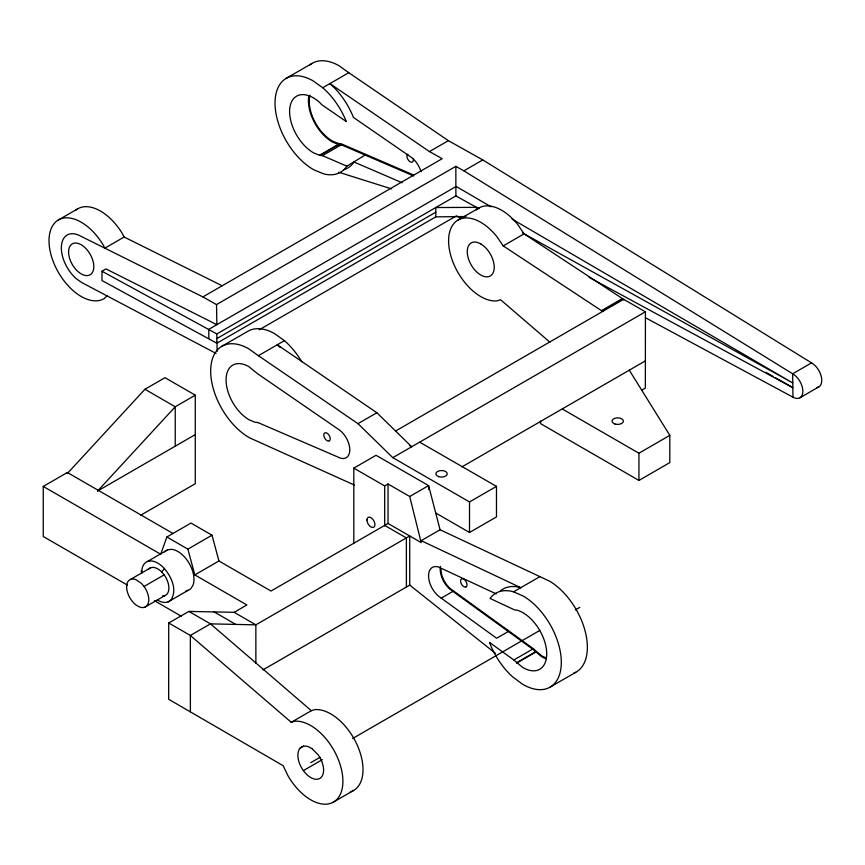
<?xml version="1.0" encoding="UTF-8"?>
<svg xmlns="http://www.w3.org/2000/svg" width="865" height="865" viewBox="0 0 865 865"><rect width="100%" height="100%" fill="white"/><g stroke="black" fill="none" stroke-linecap="round" stroke-linejoin="round"><path stroke-width="1.3" d="M168.718 622.973L168.664 699.266L283.147 765.709L288.002 775.818A45.477 26.253 60 0 0 331.414 803.066A45.477 26.253 60 0 0 337.08 756.594A45.477 26.253 60 0 0 294.662 721.248L291.246 722.297L190.354 635.472L168.718 622.973L188.894 611.414L234.156 612.323L255.856 624.854L255.878 663.347M190.387 711.798L190.354 635.472L210.465 623.86L255.856 624.854L409.718 535.965L409.74 585.108L495.321 653.226M127.512 585.162L43.25 536.516L43.25 486.422L67.373 472.495L67.373 473.479L144.942 389.272L164.988 377.681L195.285 395.175L195.285 483.719L140.66 515.248M466.04 216.542L435.798 216.856L216.856 343.243L216.856 333.955L455.898 195.922L455.844 166.34L216.52 304.577L202.875 296.922L80.877 236.242A28.058 16.197 60 0 0 61.48 245.314A28.058 16.197 60 0 0 76.347 278.757L81.494 282.412L216.045 353.417M435.798 216.856L435.798 207.524L476.507 207.373L476.529 209.957M641.916 390.093L645.355 388.104L645.42 311.811L622.368 298.576L524.093 233.842L517.724 224.511A45.477 26.253 60 0 0 477.015 209.287M623.719 299.95L623.719 299.279L395.824 430.889M388.039 523.466L421.179 542.582L409.718 496.499L388.028 484L388.039 523.466L271.005 591.044L218.942 560.985L212.001 535.197L190.981 523.066L166.858 536.992L160.706 554.238L43.25 486.422M366.036 154.5L346.876 166.177A54.236 31.313 60 0 1 323.867 173.93L313.963 169.897A54.236 31.313 60 0 1 275.027 103.811A54.236 31.313 60 0 1 312.784 80.661L322.732 87.733A54.236 31.313 60 0 1 346.292 121.554L321.921 104.827L319.163 102.016A33.605 19.408 60 0 0 289.764 108.482A33.605 19.408 60 0 0 313.736 152.921L319.877 155.43L322.483 155.635L346.876 166.177M97.659 489.979L97.659 490.974L175.238 406.777L195.285 395.175M148.726 569.105A15.667 9.05 60 0 1 161.582 571.841L164.458 568.77M107.044 295.808L104.276 298.512A45.477 26.253 60 0 1 58.798 273.07A45.477 26.253 60 0 1 58.096 220.153L77.396 209.006M384.687 525.877L384.687 485.946L388.028 484M461.888 466.905L645.355 360.889M669.813 435.344L669.813 462.613L638.943 480.443L638.943 453.238L669.813 435.344L629.277 370.166M285.839 78.553L311.887 63.513M322.732 87.733L348.779 72.703L448.362 140.66L482.778 159.928L811.543 362.878A14.208 8.207 60 0 1 821.372 376.978A14.208 8.207 60 0 1 816.863 387.509M222.175 285.785L124.127 237.021L104.838 248.158L103.573 245.595A45.477 26.253 60 0 0 58.096 220.153M216.856 343.243L101.994 280.541L101.994 271.253L106.006 268.939L216.856 324.678L216.52 304.577M319.563 155.3L338.377 144.433M319.877 155.43L338.68 144.563L341.297 144.769L413.686 175.973M322.483 155.635L341.297 144.769M421.039 171.659A18.37 10.607 60 0 0 412.281 158.014L353.439 117.424A54.236 31.313 60 0 0 329.889 83.602L429.462 151.57L448.362 140.66M202.875 296.922L442.199 158.684L429.462 151.57M455.844 166.34L463.889 170.838L482.778 159.928M216.856 338.593L435.798 212.195M221.494 346.508L247.552 331.468A54.236 31.313 60 0 1 274.486 333.576L284.434 340.648A54.236 31.313 60 0 1 301.777 361.819M259.208 329.781L456.504 215.817L461.099 218.391M458.007 220.067L478.907 208M354.326 485.016L249.617 437.841A54.236 31.313 60 0 1 210.682 371.766A54.236 31.313 60 0 1 248.439 348.617L258.386 355.688L284.434 340.648M549.924 342.194L501.116 300.209L500.5 299.755L496.824 300.89A45.477 26.253 60 0 1 448.589 240.881A45.477 26.253 60 0 1 496.824 236.578L503.203 245.898L524.093 233.842M97.659 490.974L195.285 434.608M258.386 355.688L357.969 423.655L376.859 412.746L411.708 446.762L409.415 445.443M140.973 571.278L141.784 570.813A22.739 13.126 60 0 1 147.461 561.493L167.561 549.88L171.097 549.329A22.739 13.126 60 0 1 188.765 562.65A22.739 13.126 60 0 1 193.014 585.151L191.068 588.33A22.739 13.126 60 0 1 185.943 590.795M130.572 579.377L150.672 567.764M166.858 536.992L187.878 549.124L212.001 535.197M503.203 245.898L601.467 310.643L622.368 298.576M144.055 586.47L141.492 583.442L135.773 579.572A15.667 9.05 60 0 0 126.636 587.454A15.667 9.05 60 0 0 136.735 605.468L139.622 606.992A15.667 9.05 60 0 0 148.521 602.289A15.667 9.05 60 0 0 144.055 586.47L164.155 574.868L161.582 571.841M353.817 543.285L353.807 468.138L376.048 455.293L428.608 485.611L440.069 529.758L549.599 581.183A54.236 31.313 60 0 1 585.162 631.223A54.236 31.313 60 0 1 573.582 673.305M357.969 423.655L392.807 457.661L645.42 311.811M187.878 549.124L194.82 574.911L218.942 560.985M144.823 607.198L164.923 595.585M168.134 601.867L188.235 590.265M409.718 496.499L428.608 485.611L428.608 489.558M234.156 612.323L246.893 604.97L194.82 574.911M392.807 457.661L469.511 501.949L496.478 486.379L496.478 516.924L469.511 532.483L435.809 513.032M440.069 529.758L421.179 540.668L520.762 587.681A54.236 31.313 60 0 0 500.5 590.795M262.884 669.921L409.74 585.108M811.543 362.878L792.654 373.788L792.967 397.176L645.409 317.714M496.272 593.909L438.36 566.943A18.37 10.607 60 0 0 428.543 575.593A18.37 10.607 60 0 0 437.971 595.704L441.236 598.137L452.892 591.411L532.656 649.128L541.414 656.535A33.605 19.408 60 0 0 546.366 658.87M800.028 397.727L818.917 386.817M513.605 591.822L523.541 596.223A54.236 31.313 60 0 1 561.309 662.979A54.236 31.313 60 0 1 522.374 684.107L512.469 676.7A54.236 31.313 60 0 1 489.46 642.371L513.842 659.995L522.601 667.391A33.605 19.408 60 0 0 546.561 650.631A33.605 19.408 60 0 0 517.162 610.203L514.416 609.836L490.044 598.439A54.236 31.313 60 0 1 513.605 591.822L539.652 576.782M291.246 722.297L311.346 710.695L314.763 709.635A45.477 26.253 60 0 1 357.58 745.89A45.477 26.253 60 0 1 350.422 791.843M300.198 748.084L303.55 746.149M310.74 762.692L320.061 757.308M352.682 738.472L539.695 630.499M575.333 609.933L579.799 607.349M303.366 770.596L322.353 759.643M513.842 659.995L532.656 649.128M516.459 662.806L535.273 651.94M516.773 663.033L535.586 652.178M333.479 802.071L353.58 790.469M549.664 687.361L575.712 672.332M147.461 561.493L150.997 560.931A22.739 13.126 60 0 1 163.301 567.408C170.892 575.614 177.822 589.346 170.978 599.932A22.739 13.126 60 0 1 157.452 600.04M338.734 172.232L391.51 188.873M338.68 144.563L332.549 142.065A33.605 19.408 60 0 1 308.87 95.647M413.632 175.011L341.08 143.741L338.258 143.449L332.538 141.125A32.459 18.738 60 0 1 309.93 95.096M402.03 182.699L354.023 162.036A54.236 31.313 60 0 1 343.762 169.789M601.467 310.643L602.808 311.368M589.097 277.362L792.837 387.661L775.245 377.627M101.994 271.253L216.856 333.955M455.898 195.922L478.875 208.681M522.536 232.923L792.783 382.979L512.08 219.083M765.86 372.285L772.899 376.297M562.25 408.961L638.943 453.238M638.943 480.443L540.538 423.623L540.538 421.039M419.666 442.166L496.478 486.379M353.807 468.138L384.687 485.946M384.687 525.412L406.377 537.911L406.399 587.032M144.942 389.272L175.238 406.777L175.238 446.189M67.373 472.495L173.205 533.597M214.12 611.923L235.767 624.411M188.894 611.414L210.465 623.86L311.346 710.695M154.435 600.699L181.347 616.248M491.125 206.843L456.179 186.44L208.811 329.316L208.811 338.604M463.889 170.838L792.654 373.788A14.208 8.207 60 0 1 802.861 391.099A14.208 8.207 60 0 1 792.967 397.176M376.859 412.746L277.276 344.778A54.236 31.313 60 0 1 280.163 347.416M348.779 72.703L338.831 65.621A54.236 31.313 60 0 0 309.984 64.864M441.236 598.137L496.618 638.24L508.274 631.515L507.928 630.293M452.892 591.411L449.627 588.968A18.37 10.607 60 0 1 440.426 566.391M124.127 237.021L122.862 234.447A45.477 26.253 60 0 0 75.536 210.357M141.784 570.813L141.871 573.214M216.985 341.999L217.137 351.374M469.511 501.949L469.511 532.483M164.728 551.827A22.739 13.126 60 0 1 167.561 549.88M164.155 574.868A15.667 9.05 60 0 1 162.479 595.974M441.009 569.343A17.224 9.947 60 0 0 453 590.546L532.872 648.35L541.425 655.605A32.459 18.738 60 0 0 546.204 657.865M407.848 154.143A4.552 2.627 60 0 0 407.923 159.43L408.594 160.403A4.552 2.627 60 0 0 411.816 162.198L412.464 161.982A4.552 2.627 60 0 0 413.254 158.825M329.316 440.793L328.657 441.009A4.552 2.627 60 0 1 325.435 439.215L324.764 438.241A4.552 2.627 60 0 1 324.699 432.954A4.552 2.627 60 0 1 329.241 435.495A4.552 2.627 60 0 1 329.316 440.793M466.04 586.87L465.359 587.054A4.552 2.627 60 0 1 462.148 585.14L461.488 584.156A4.552 2.627 60 0 1 461.553 578.945A4.552 2.627 60 0 1 466.105 581.658A4.552 2.627 60 0 1 466.04 586.87M257.932 422.553L255.099 422.261L249.38 419.936A32.459 18.738 60 0 1 226.079 380.384A32.459 18.738 60 0 1 248.677 366.522L257.392 373.583L337.426 428.64A17.224 9.947 60 0 1 349.795 449.627A17.224 9.947 60 0 1 337.804 456.98L257.932 422.553M480.745 243.876L477.253 242.395A19.073 11.007 60 0 0 469.695 262.009A19.073 11.007 60 0 0 491.785 274.756A19.073 11.007 60 0 0 484.238 246.428L480.745 243.876M311.865 748.539L308.502 746.765A18.187 10.499 60 0 0 299.085 762.238A18.187 10.499 60 0 0 319.012 778.835A18.187 10.499 60 0 0 318.115 754.777L311.865 748.539M614.874 423.98A5.687 3.287 0 0 0 623.395 421.136A5.687 3.287 0 0 0 614.874 418.292A5.687 3.287 0 0 0 614.874 423.98M366.922 519.984A5.687 3.287 60 0 0 372.956 527.488A5.687 3.287 60 0 0 372.956 519.443A5.687 3.287 60 0 0 366.922 519.984M438.717 476.637A5.687 3.287 0 0 0 447.248 473.793A5.687 3.287 0 0 0 438.717 470.96A5.687 3.287 0 0 0 438.717 476.637M68.573 252.05A17.841 10.293 60 0 0 87.495 275.578A17.841 10.293 60 0 0 87.495 250.353A17.841 10.293 60 0 0 68.573 252.05"/></g></svg>
